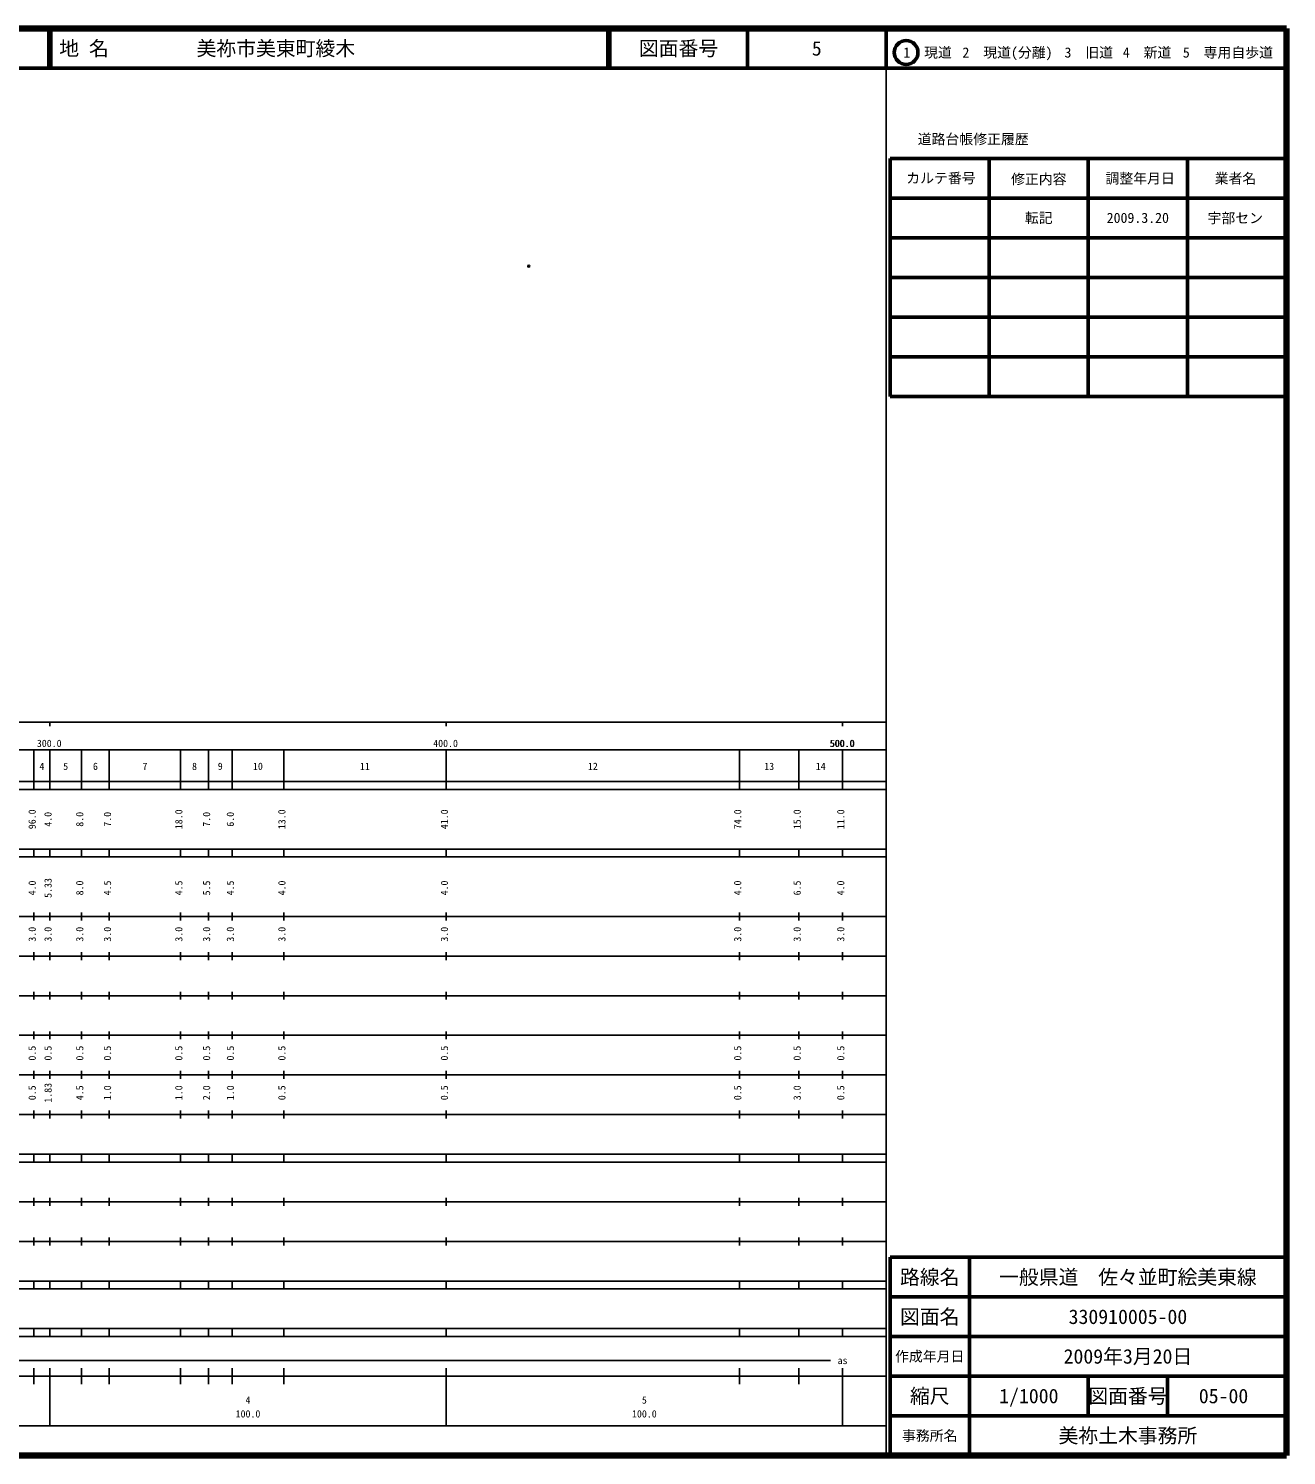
# Model space of a CAD drawing. Units: millimetres on the paper. Extents: x 40 to 680, y 20 to 380.
# Drawn here: x 362.6 to 680, y 20 to 380 of the extents above; entities that cross this region are included whole.
import ezdxf
from ezdxf.enums import TextEntityAlignment as Align

# ---------------------------------------------------------------- set-up
doc = ezdxf.new("R2010")
doc.units = ezdxf.units.MM
doc.header["$PDMODE"] = 32
doc.header["$PDSIZE"] = 0.5
doc.layers.add('M-OTRS', color=6, linetype='Continuous')
doc.layers.add('M-TTL-TXT', color=7, linetype='Continuous')
for name, color, linetype, lineweight in [('M-TTL', 2, 'Continuous', 140), ('M-TTL-BAND', 7, 'Continuous', 25), ('M-TTL-FRAM', 2, 'Continuous', 50), ('M-TTL-LINE', 7, 'Continuous', 50)]:
    doc.layers.add(name, color=color, linetype=linetype, lineweight=lineweight)
doc.styles.add('ＭＳ ゴシック', font='')
doc.styles.get('ＭＳ ゴシック').set_extended_font_data('MS Gothic')

msp = doc.modelspace()

# ---------------------------------------------------------------- linework, layer by layer
at = {"layer": 'M-OTRS'}
msp.add_point((488.816, 320.017), dxfattribs=at)
at = {"layer": 'M-TTL'}
for p, q in [((680, 380), (40, 380)), ((680, 20), (680, 380)), ((40, 20), (680, 20))]:
    msp.add_line(p, q, dxfattribs=at)
at = {"layer": 'M-TTL-BAND'}
for p, q in [((579, 20), (579, 370)), ((40, 205), (579, 205)), ((368, 205), (368, 204)), ((468, 205), (468, 204)), ((568, 205), (568, 204)), ((68, 198), (579, 198)), ((364, 188), (364, 198)), ((368, 188), (368, 198)), ((376, 188), (376, 198)), ((383, 188), (383, 198)), ((401, 188), (401, 198)), ((408, 188), (408, 198)), ((414, 188), (414, 198)), ((427, 188), (427, 198)), ((468, 188), (468, 198)), ((542, 188), (542, 198)), ((557, 188), (557, 198)), ((568, 188), (568, 198)), ((40, 190), (579, 190)), ((40, 188), (579, 188)), ((40, 173), (579, 173)), ((364, 171), (364, 173)), ((368, 171), (368, 173)), ((376, 171), (376, 173)), ((383, 171), (383, 173)), ((401, 171), (401, 173)), ((408, 171), (408, 173)), ((414, 171), (414, 173)), ((427, 171), (427, 173)), ((468, 171), (468, 173)), ((542, 171), (542, 173)), ((557, 171), (557, 173)), ((568, 171), (568, 173)), ((40, 171), (579, 171)), ((40, 156), (579, 156)), ((364, 155), (364, 157)), ((368, 155), (368, 157)), ((376, 155), (376, 157)), ((383, 155), (383, 157)), ((401, 155), (401, 157)), ((408, 155), (408, 157)), ((414, 155), (414, 157)), ((427, 155), (427, 157)), ((468, 155), (468, 157)), ((542, 155), (542, 157)), ((557, 155), (557, 157)), ((568, 155), (568, 157)), ((46, 146), (579, 146)), ((364, 145), (364, 147)), ((368, 145), (368, 147)), ((376, 145), (376, 147)), ((383, 145), (383, 147)), ((401, 145), (401, 147)), ((408, 145), (408, 147)), ((414, 145), (414, 147)), ((427, 145), (427, 147)), ((468, 145), (468, 147)), ((542, 145), (542, 147)), ((557, 145), (557, 147)), ((568, 145), (568, 147)), ((364, 135), (364, 137)), ((368, 135), (368, 137)), ((376, 135), (376, 137)), ((383, 135), (383, 137)), ((401, 135), (401, 137)), ((408, 135), (408, 137)), ((414, 135), (414, 137)), ((427, 135), (427, 137)), ((468, 135), (468, 137)), ((542, 135), (542, 137)), ((557, 135), (557, 137)), ((568, 135), (568, 137)), ((52, 136), (579, 136)), ((46, 126), (579, 126)), ((364, 125), (364, 127)), ((368, 125), (368, 127)), ((376, 125), (376, 127)), ((383, 125), (383, 127)), ((401, 125), (401, 127)), ((408, 125), (408, 127)), ((414, 125), (414, 127)), ((427, 125), (427, 127)), ((468, 125), (468, 127)), ((542, 125), (542, 127)), ((557, 125), (557, 127)), ((568, 125), (568, 127)), ((52, 116), (579, 116)), ((364, 115), (364, 117)), ((368, 115), (368, 117)), ((376, 115), (376, 117)), ((383, 115), (383, 117)), ((401, 115), (401, 117)), ((408, 115), (408, 117)), ((414, 115), (414, 117)), ((427, 115), (427, 117)), ((468, 115), (468, 117)), ((542, 115), (542, 117)), ((557, 115), (557, 117)), ((568, 115), (568, 117)), ((46, 106), (579, 106)), ((364, 105), (364, 107)), ((368, 105), (368, 107)), ((376, 105), (376, 107)), ((383, 105), (383, 107)), ((401, 105), (401, 107)), ((408, 105), (408, 107)), ((414, 105), (414, 107)), ((427, 105), (427, 107)), ((468, 105), (468, 107)), ((542, 105), (542, 107)), ((557, 105), (557, 107)), ((568, 105), (568, 107)), ((40, 96), (579, 96)), ((40, 94), (579, 94)), ((364, 94), (364, 96)), ((368, 94), (368, 96)), ((376, 94), (376, 96)), ((383, 94), (383, 96)), ((401, 94), (401, 96)), ((408, 94), (408, 96)), ((414, 94), (414, 96)), ((427, 94), (427, 96)), ((468, 94), (468, 96)), ((542, 94), (542, 96)), ((557, 94), (557, 96)), ((568, 94), (568, 96)), ((49, 84), (579, 84)), ((364, 83), (364, 85)), ((368, 83), (368, 85)), ((376, 83), (376, 85)), ((383, 83), (383, 85)), ((401, 83), (401, 85)), ((408, 83), (408, 85)), ((414, 83), (414, 85)), ((427, 83), (427, 85)), ((468, 83), (468, 85)), ((542, 83), (542, 85)), ((557, 83), (557, 85)), ((568, 83), (568, 85)), ((40, 74), (579, 74)), ((364, 73), (364, 75)), ((368, 73), (368, 75)), ((376, 73), (376, 75)), ((383, 73), (383, 75)), ((401, 73), (401, 75)), ((408, 73), (408, 75)), ((414, 73), (414, 75)), ((427, 73), (427, 75)), ((468, 73), (468, 75)), ((542, 73), (542, 75)), ((557, 73), (557, 75)), ((568, 73), (568, 75)), ((40, 64), (579, 64)), ((40, 62), (579, 62)), ((364, 62), (364, 64)), ((368, 62), (368, 64)), ((376, 62), (376, 64)), ((383, 62), (383, 64)), ((401, 62), (401, 64)), ((408, 62), (408, 64)), ((414, 62), (414, 64)), ((427, 62), (427, 64)), ((468, 62), (468, 64)), ((542, 62), (542, 64)), ((557, 62), (557, 64)), ((568, 62), (568, 64)), ((40, 52), (579, 52)), ((364, 50), (364, 52)), ((368, 50), (368, 52)), ((376, 50), (376, 52)), ((383, 50), (383, 52)), ((401, 50), (401, 52)), ((408, 50), (408, 52)), ((414, 50), (414, 52)), ((427, 50), (427, 52)), ((468, 50), (468, 52)), ((542, 50), (542, 52)), ((557, 50), (557, 52)), ((568, 50), (568, 52)), ((40, 50), (579, 50)), ((71, 44), (565, 44)), ((40, 40), (579, 40)), ((364, 38), (364, 42)), ((368, 27.5), (368, 42)), ((376, 38), (376, 42)), ((383, 38), (383, 42)), ((401, 38), (401, 42)), ((408, 38), (408, 42)), ((414, 38), (414, 42)), ((427, 38), (427, 42)), ((468, 27.5), (468, 42)), ((542, 38), (542, 42)), ((557, 38), (557, 42)), ((568, 27.5), (568, 42)), ((68, 27.5), (579, 27.5))]:
    msp.add_line(p, q, dxfattribs=at)
at = {"layer": 'M-TTL-FRAM'}
for p, q in [((580, 347.197), (580, 287.197)), ((580, 347.197), (680, 347.197)), ((580, 287.197), (680, 287.197)), ((680, 70), (580, 70)), ((580, 70), (580, 20))]:
    msp.add_line(p, q, dxfattribs=at)
at = {"layer": 'M-TTL-LINE'}
for p, q in [((367.75, 380), (367.75, 370)), ((368.25, 380), (368.25, 370)), ((508.747, 380), (508.747, 370)), ((509.247, 380), (509.247, 370)), ((543.997, 380), (543.997, 370)), ((579, 380), (579, 370)), ((40, 370), (680, 370)), ((605, 347.197), (605, 287.197)), ((630, 347.197), (630, 287.197)), ((655, 347.197), (655, 287.197)), ((580, 337.197), (680, 337.197)), ((580, 327.197), (680, 327.197)), ((580, 317.197), (680, 317.197)), ((580, 307.197), (680, 307.197)), ((580, 297.197), (680, 297.197)), ((600, 70), (600, 20)), ((680, 60), (580, 60)), ((680, 50), (580, 50)), ((680, 40), (580, 40)), ((630, 40), (630, 30)), ((650, 40), (650, 30)), ((680, 30), (580, 30))]:
    msp.add_line(p, q, dxfattribs=at)
msp.add_circle((584.031, 373.958), 3, dxfattribs=at)

# ---------------------------------------------------------------- texts
at = {"layer": 'M-TTL-BAND', "style": 'ＭＳ ゴシック'}
for s, p in [('300.0', (367.844, 198.195)), ('400.0', (467.844, 198.195)), ('500.0', (567.844, 198.195)), ('500.0', (568, 198.195)), ('4', (366, 192.405)), ('5', (372, 192.405)), ('6', (379.5, 192.405)), ('7', (392, 192.405)), ('8', (404.5, 192.405)), ('9', (411, 192.405)), ('10', (420.5, 192.405)), ('11', (447.5, 192.405)), ('12', (505, 192.405)), ('13', (549.5, 192.405)), ('14', (562.5, 192.405)), ('as', (568, 42.5)), ('4', (418, 32.523)), ('5', (518, 32.523)), ('100.0', (418, 29.033)), ('100.0', (518, 29.033))]:
    msp.add_text(s, height=1.833, dxfattribs=at).set_placement(p, align=Align.BOTTOM_CENTER)
for s, p in [('96.0', (365, 180.5)), ('4.0', (369, 180.5)), ('8.0', (377, 180.5)), ('7.0', (384, 180.5)), ('18.0', (402, 180.5)), ('7.0', (409, 180.5)), ('6.0', (415, 180.5)), ('13.0', (428, 180.5)), ('41.0', (469, 180.5)), ('74.0', (543, 180.5)), ('15.0', (558, 180.5)), ('11.0', (569, 180.5)), ('4.0', (365, 163.174)), ('5.33', (369, 163.174)), ('8.0', (377, 163.174)), ('4.5', (384, 163.174)), ('4.5', (402, 163.174)), ('5.5', (409, 163.174)), ('4.5', (415, 163.174)), ('4.0', (428, 163.174)), ('4.0', (469, 163.174)), ('4.0', (543, 163.174)), ('6.5', (558, 163.174)), ('4.0', (569, 163.174)), ('3.0', (365, 151.5)), ('3.0', (369, 151.5)), ('3.0', (377, 151.5)), ('3.0', (384, 151.5)), ('3.0', (402, 151.5)), ('3.0', (409, 151.5)), ('3.0', (415, 151.5)), ('3.0', (428, 151.5)), ('3.0', (469, 151.5)), ('3.0', (543, 151.5)), ('3.0', (558, 151.5)), ('3.0', (569, 151.5)), ('0.5', (365, 121.5)), ('0.5', (369, 121.5)), ('0.5', (377, 121.5)), ('0.5', (384, 121.5)), ('0.5', (402, 121.5)), ('0.5', (409, 121.5)), ('0.5', (415, 121.5)), ('0.5', (428, 121.5)), ('0.5', (469, 121.5)), ('0.5', (543, 121.5)), ('0.5', (558, 121.5)), ('0.5', (569, 121.5)), ('0.5', (365, 111.5)), ('1.83', (369, 111.5)), ('4.5', (377, 111.5)), ('1.0', (384, 111.5)), ('1.0', (402, 111.5)), ('2.0', (409, 111.5)), ('1.0', (415, 111.5)), ('0.5', (428, 111.5)), ('0.5', (469, 111.5)), ('0.5', (543, 111.5)), ('3.0', (558, 111.5)), ('0.5', (569, 111.5))]:
    msp.add_text(s, height=1.833, rotation=90, dxfattribs=at).set_placement(p, align=Align.BOTTOM_CENTER)
at = {"layer": 'M-TTL-TXT', "style": 'ＭＳ ゴシック'}
for s, p in [('地 名', (370.38, 375)), ('美祢市美東町綾木', (405.024, 375))]:
    msp.add_text(s, height=3.666, dxfattribs=at).set_placement(p, align=Align.MIDDLE_LEFT)
for s, height, p in [('図面番号', 3.666, (526.622, 375)), ('5', 3.666, (561.497, 375)), ('1\u3000現道', 2.566, (589.448, 373.958)), ('2\u3000現道(分離)', 2.566, (609.619, 373.958)), ('3\u3000旧道', 2.566, (630.121, 373.958)), ('4\u3000新道', 2.566, (644.824, 373.958)), ('5\u3000専用自歩道', 2.566, (665.228, 373.958)), ('道路台帳修正履歴', 2.566, (600.968, 352.113)), ('カルテ番号', 2.566, (592.839, 342.277)), ('修正内容', 2.566, (617.509, 342.023)), ('調整年月日', 2.566, (643.089, 342.197)), ('業者名', 2.566, (667.134, 342.197)), ('転記', 2.566, (617.5, 332.245)), ('2009.3.20', 2.566, (642.5, 332.245)), ('宇部セン', 2.566, (667.077, 332.189)), ('路線名', 3.666, (590, 65)), ('路線名', 3.666, (590, 65)), ('一般県道\u3000佐々並町絵美東線', 3.666, (640, 65)), ('図面名', 3.666, (590, 55)), ('図面名', 3.666, (590, 55)), ('330910005-00', 3.666, (640, 55)), ('2009年3月20日', 3.666, (640, 45)), ('作成年月日', 2.566, (590, 45)), ('作成年月日', 2.566, (590, 45)), ('縮尺', 3.666, (590, 35)), ('縮尺', 3.666, (590, 35)), ('1/1000', 3.666, (615, 35)), ('図面番号', 3.666, (640, 35)), ('図面番号', 3.666, (640, 35)), ('05-00', 3.666, (664.125, 35)), ('事務所名', 2.566, (590, 25)), ('事務所名', 2.566, (590, 25)), ('美祢土木事務所', 3.666, (640, 25))]:
    msp.add_text(s, height=height, dxfattribs=at).set_placement(p, align=Align.MIDDLE_CENTER)

doc.saveas('drawing.dxf')
